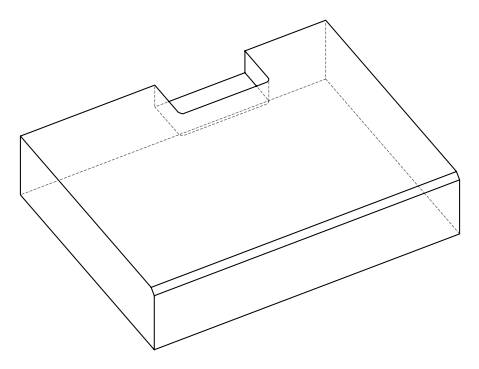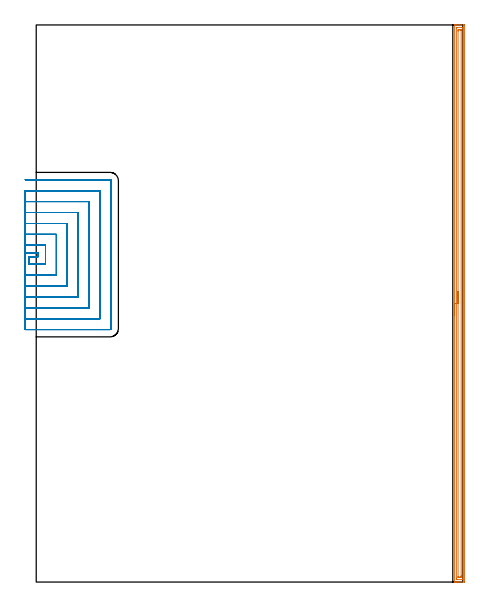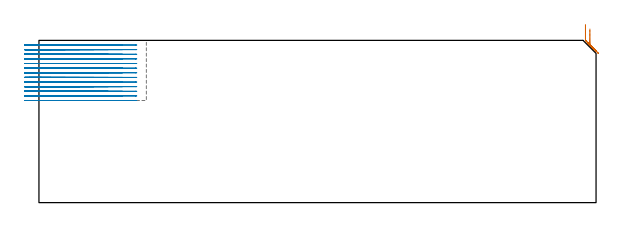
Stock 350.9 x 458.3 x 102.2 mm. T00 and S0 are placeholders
(PLAN: 2 operations, 1 tool changes, 63.1 min)
(1 AREA_MILL | FG_CHAMFER_SURFACE | UGT0205_001 | 11.23 min | 15411 mm3)
(2 MILL_SLOT | SLOT_PARTIAL_RECTANGULAR | NXT0201_011 | Follow Part, ap 3, ae 75% | 51.89 min | 345913 mm3)
(TOOL UGT0205_001 | Chamfer Mill 20 x 3 x 45 deg. | D20 FL50 Z2)
(TOOL NXT0201_011 | ENDMILL 12mm [2P460-1200-NA 1630] | D12 FL38 Z6)
(OP 1 AREA_MILL)
G17 G21 G94 G90
T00 M6
G54
G17 G0 G90 X344.2 Y219.15 S1061 M3
G43 Z112.2 H0
G94 G1 Y219.188 Z111.328 F250.
Y219.302 Z110.463
Y219.491 Z109.612
Y219.753 Z108.78
Y220.087 Z107.974
Y220.49 Z107.2
Y220.958 Z106.464
Y221.49 Z105.772
Y222.079 Z105.129
Y222.722 Z104.539
Y223.414 Z104.008
Y224.15 Z103.54
Y224.924 Z103.137
Y225.73 Z102.803
Y226.562 Z102.541
Y227.413 Z102.352
Y228.278 Z102.238
Y229.15 Z102.2
Y458.115
X344.203 Y458.291 Z102.188
X344.242 Y458.3 Z102.149
X344.653 Z101.746
X344.899 Z101.501
X345.635 Z100.76
X346.892 Z99.505
X348.298 Z98.098
X351.853 Z94.544
X352.115 Y458.298 Z94.283
X352.392 Y458.29 Z94.006
X352.399 Y458.012 Z93.999
X352.4 Y0.633 Z94.
X352.397 Y0.286 Z94.002
X352.392 Y0.01 Z94.006
X352.113 Y0. Z94.284
X347.412 Z98.983
X346.003 Z100.393
X345.635 Z100.76
X344.899 Z101.501
X344.653 Z101.746
X344.241 Y0.006 Z102.15
X344.203 Y0.01 Z102.188
X344.2 Y0.185 Z102.2
Y229.15
X345.614 Z100.786
X345.615 Y455.899 Z100.785
X345.635 Y456.29 Z100.765
X346.106 Y456.299 Z100.294
X350.077 Y456.3 Z96.323
X350.548 Y456.299 Z95.852
X350.965 Y456.29 Z95.435
X350.985 Y455.879 Z95.415
X350.986 Y455.858 Z95.414
X350.985 Y2.401 Z95.415
X350.965 Y2.01 Z95.435
X350.494 Y2.001 Z95.906
X346.524 Y2. Z99.876
X346.052 Y2.001 Z100.348
X345.635 Y2.01 Z100.765
X345.615 Y2.421 Z100.785
X345.614 Y2.442 Z100.786
Y229.15
X347.028 Z99.372
X347.029 Y453.195 Z99.371
X347.03 Y453.58 Z99.37
X347.033 Y454.09 Z99.367
X347.035 Y454.273 Z99.365
X347.212 Y454.291 Z99.188
X347.412 Y454.296 Z98.988
X348.092 Y454.3 Z98.308
X348.3 Z98.1
X348.98 Z97.42
X349.188 Y454.299 Z97.212
X349.397 Y454.295 Z97.003
X349.535 Y454.29 Z96.865
X349.566 Y454.283 Z96.834
X349.567 Y454.264 Z96.833
X349.569 Y454.218 Z96.831
X349.571 Y454.09 Z96.829
Y5.105
X349.57 Y4.72 Z96.83
X349.567 Y4.21 Z96.833
X349.565 Y4.027 Z96.835
X349.388 Y4.009 Z97.012
X349.188 Y4.004 Z97.212
X348.509 Y4. Z97.891
X348.3 Z98.1
X347.62 Z98.78
X347.412 Y4.002 Z98.988
X347.203 Y4.005 Z99.197
X347.065 Y4.01 Z99.335
X347.035 Y4.017 Z99.365
X347.033 Y4.036 Z99.367
X347.031 Y4.082 Z99.369
X347.029 Y4.21 Z99.371
X347.028 Y229.15 Z99.372
Y230.022 Z99.41
Y230.886 Z99.523
Y231.738 Z99.712
Y232.57 Z99.975
Y233.376 Z100.308
Y234.15 Z100.711
Y234.886 Z101.18
Y235.578 Z101.711
Y236.221 Z102.3
Y236.81 Z102.944
Y237.341 Z103.636
Y237.81 Z104.372
Y238.213 Z105.145
Y238.547 Z105.951
Y238.809 Z106.783
Y238.998 Z107.635
Y239.112 Z108.5
Y239.15 Z109.372
G0 Z112.2
M5
M2
(OP 2 MILL_SLOT)
G17 G21 G94 G90
T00 M6
G54
G17 G0 G90 X-9. Y271. S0 M3
G43 Z112.2 H1
Z99.285
G94 G1 X-6. F250.
X1.6 F500.
Y267.7
X-6.
Y261.7
X7.6
Y277.
X-6.
X-9. F250.
Y252.7
X-6.
X16.6 F500.
Y286.
X-6.
X-9. F250.
Y243.7
X-6.
X25.6 F500.
Y295.
X-6.
X-9. F250.
Y234.7
X-6.
X34.6 F500.
Y304.
X-6.
X-9. F250.
Y225.7
X-6.
X43.6 F500.
Y313.
X-6.
X-9. F250.
Y216.7
X-6.
X52.6 F500.
Y322.
X-6.
X-9. F250.
Y207.7
X-6.
X60.8 F500.
G3 X61.6 Y208.5 R0.8
G1 Y330.2
G3 X60.8 Y331. R0.8
G1 X-6.
X-9. F250.
G0 Y271. Z96.369
G1 X-6.
X1.6 F500.
Y267.7
X-6.
Y261.7
X7.6
Y277.
X-6.
X-9. F250.
Y252.7
X-6.
X16.6 F500.
Y286.
X-6.
X-9. F250.
Y243.7
X-6.
X25.6 F500.
Y295.
X-6.
X-9. F250.
Y234.7
X-6.
X34.6 F500.
Y304.
X-6.
X-9. F250.
Y225.7
X-6.
X43.6 F500.
Y313.
X-6.
X-9. F250.
Y216.7
X-6.
X52.6 F500.
Y322.
X-6.
X-9. F250.
Y207.7
X-6.
X60.8 F500.
G3 X61.6 Y208.5 R0.8
G1 Y330.2
G3 X60.8 Y331. R0.8
G1 X-6.
X-9. F250.
G0 Y271. Z93.454
G1 X-6.
X1.6 F500.
Y267.7
X-6.
Y261.7
X7.6
Y277.
X-6.
X-9. F250.
Y252.7
X-6.
X16.6 F500.
Y286.
X-6.
X-9. F250.
Y243.7
X-6.
X25.6 F500.
Y295.
X-6.
X-9. F250.
Y234.7
X-6.
X34.6 F500.
Y304.
X-6.
X-9. F250.
Y225.7
X-6.
X43.6 F500.
Y313.
X-6.
X-9. F250.
Y216.7
X-6.
X52.6 F500.
Y322.
X-6.
X-9. F250.
Y207.7
X-6.
X60.8 F500.
G3 X61.6 Y208.5 R0.8
G1 Y330.2
G3 X60.8 Y331. R0.8
G1 X-6.
X-9. F250.
G0 Y271. Z90.538
G1 X-6.
X1.6 F500.
Y267.7
X-6.
Y261.7
X7.6
Y277.
X-6.
X-9. F250.
Y252.7
X-6.
X16.6 F500.
Y286.
X-6.
X-9. F250.
Y243.7
X-6.
X25.6 F500.
Y295.
X-6.
X-9. F250.
Y234.7
X-6.
X34.6 F500.
Y304.
X-6.
X-9. F250.
Y225.7
X-6.
X43.6 F500.
Y313.
X-6.
X-9. F250.
Y216.7
X-6.
X52.6 F500.
Y322.
X-6.
X-9. F250.
Y207.7
X-6.
X60.8 F500.
G3 X61.6 Y208.5 R0.8
G1 Y330.2
G3 X60.8 Y331. R0.8
G1 X-6.
X-9. F250.
G0 Y271. Z87.623
G1 X-6.
X1.6 F500.
Y267.7
X-6.
Y261.7
X7.6
Y277.
X-6.
X-9. F250.
Y252.7
X-6.
X16.6 F500.
Y286.
X-6.
X-9. F250.
Y243.7
X-6.
X25.6 F500.
Y295.
X-6.
X-9. F250.
Y234.7
X-6.
X34.6 F500.
Y304.
X-6.
X-9. F250.
Y225.7
X-6.
X43.6 F500.
Y313.
X-6.
X-9. F250.
Y216.7
X-6.
X52.6 F500.
Y322.
X-6.
X-9. F250.
Y207.7
X-6.
X60.8 F500.
G3 X61.6 Y208.5 R0.8
G1 Y330.2
G3 X60.8 Y331. R0.8
G1 X-6.
X-9. F250.
G0 Y271. Z84.708
G1 X-6.
X1.6 F500.
Y267.7
X-6.
Y261.7
X7.6
Y277.
X-6.
X-9. F250.
Y252.7
X-6.
X16.6 F500.
Y286.
X-6.
X-9. F250.
Y243.7
X-6.
X25.6 F500.
Y295.
X-6.
X-9. F250.
Y234.7
X-6.
X34.6 F500.
Y304.
X-6.
X-9. F250.
Y225.7
X-6.
X43.6 F500.
Y313.
X-6.
X-9. F250.
Y216.7
X-6.
X52.6 F500.
Y322.
X-6.
X-9. F250.
Y207.7
X-6.
X60.8 F500.
G3 X61.6 Y208.5 R0.8
G1 Y330.2
G3 X60.8 Y331. R0.8
G1 X-6.
X-9. F250.
G0 Y271. Z81.792
G1 X-6.
X1.6 F500.
Y267.7
X-6.
Y261.7
X7.6
Y277.
X-6.
X-9. F250.
Y252.7
X-6.
X16.6 F500.
Y286.
X-6.
X-9. F250.
Y243.7
X-6.
X25.6 F500.
Y295.
X-6.
X-9. F250.
Y234.7
X-6.
X34.6 F500.
Y304.
X-6.
X-9. F250.
Y225.7
X-6.
X43.6 F500.
Y313.
X-6.
X-9. F250.
Y216.7
X-6.
X52.6 F500.
Y322.
X-6.
X-9. F250.
Y207.7
X-6.
X60.8 F500.
G3 X61.6 Y208.5 R0.8
G1 Y330.2
G3 X60.8 Y331. R0.8
G1 X-6.
X-9. F250.
G0 Y271. Z78.877
G1 X-6.
X1.6 F500.
Y267.7
X-6.
Y261.7
X7.6
Y277.
X-6.
X-9. F250.
Y252.7
X-6.
X16.6 F500.
Y286.
X-6.
X-9. F250.
Y243.7
X-6.
X25.6 F500.
Y295.
X-6.
X-9. F250.
Y234.7
X-6.
X34.6 F500.
Y304.
X-6.
X-9. F250.
Y225.7
X-6.
X43.6 F500.
Y313.
X-6.
X-9. F250.
Y216.7
X-6.
X52.6 F500.
Y322.
X-6.
X-9. F250.
Y207.7
X-6.
X60.8 F500.
G3 X61.6 Y208.5 R0.8
G1 Y330.2
G3 X60.8 Y331. R0.8
G1 X-6.
X-9. F250.
G0 Y271. Z75.962
G1 X-6.
X1.6 F500.
Y267.7
X-6.
Y261.7
X7.6
Y277.
X-6.
X-9. F250.
Y252.7
X-6.
X16.6 F500.
Y286.
X-6.
X-9. F250.
Y243.7
X-6.
X25.6 F500.
Y295.
X-6.
X-9. F250.
Y234.7
X-6.
X34.6 F500.
Y304.
X-6.
X-9. F250.
Y225.7
X-6.
X43.6 F500.
Y313.
X-6.
X-9. F250.
Y216.7
X-6.
X52.6 F500.
Y322.
X-6.
X-9. F250.
Y207.7
X-6.
X60.8 F500.
G3 X61.6 Y208.5 R0.8
G1 Y330.2
G3 X60.8 Y331. R0.8
G1 X-6.
X-9. F250.
G0 Y271. Z73.046
G1 X-6.
X1.6 F500.
Y267.7
X-6.
Y261.7
X7.6
Y277.
X-6.
X-9. F250.
Y252.7
X-6.
X16.6 F500.
Y286.
X-6.
X-9. F250.
Y243.7
X-6.
X25.6 F500.
Y295.
X-6.
X-9. F250.
Y234.7
X-6.
X34.6 F500.
Y304.
X-6.
X-9. F250.
Y225.7
X-6.
X43.6 F500.
Y313.
X-6.
X-9. F250.
Y216.7
X-6.
X52.6 F500.
Y322.
X-6.
X-9. F250.
Y207.7
X-6.
X60.8 F500.
G3 X61.6 Y208.5 R0.8
G1 Y330.2
G3 X60.8 Y331. R0.8
G1 X-6.
X-9. F250.
G0 Y271. Z70.131
G1 X-6.
X1.6 F500.
Y267.7
X-6.
Y261.7
X7.6
Y277.
X-6.
X-9. F250.
Y252.7
X-6.
X16.6 F500.
Y286.
X-6.
X-9. F250.
Y243.7
X-6.
X25.6 F500.
Y295.
X-6.
X-9. F250.
Y234.7
X-6.
X34.6 F500.
Y304.
X-6.
X-9. F250.
Y225.7
X-6.
X43.6 F500.
Y313.
X-6.
X-9. F250.
Y216.7
X-6.
X52.6 F500.
Y322.
X-6.
X-9. F250.
Y207.7
X-6.
X60.8 F500.
G3 X61.6 Y208.5 R0.8
G1 Y330.2
G3 X60.8 Y331. R0.8
G1 X-6.
X-9. F250.
G0 Y271. Z67.215
G1 X-6.
X1.6 F500.
Y267.7
X-6.
Y261.7
X7.6
Y277.
X-6.
X-9. F250.
Y252.7
X-6.
X16.6 F500.
Y286.
X-6.
X-9. F250.
Y243.7
X-6.
X25.6 F500.
Y295.
X-6.
X-9. F250.
Y234.7
X-6.
X34.6 F500.
Y304.
X-6.
X-9. F250.
Y225.7
X-6.
X43.6 F500.
Y313.
X-6.
X-9. F250.
Y216.7
X-6.
X52.6 F500.
Y322.
X-6.
X-9. F250.
Y207.7
X-6.
X60.8 F500.
G3 X61.6 Y208.5 R0.8
G1 Y330.2
G3 X60.8 Y331. R0.8
G1 X-6.
X-9. F250.
G0 Y271. Z64.3
G1 X-6.
X1.6 F500.
Y267.7
X-6.
Y261.7
X7.6
Y277.
X-6.
X-9. F250.
Y252.7
X-6.
X16.6 F500.
Y286.
X-6.
X-9. F250.
Y243.7
X-6.
X25.6 F500.
Y295.
X-6.
X-9. F250.
Y234.7
X-6.
X34.6 F500.
Y304.
X-6.
X-9. F250.
Y225.7
X-6.
X43.6 F500.
Y313.
X-6.
X-9. F250.
Y216.7
X-6.
X52.6 F500.
Y322.
X-6.
X-9. F250.
Y207.7
X-6.
X60.8 F500.
G3 X61.6 Y208.5 R0.8
G1 Y330.2
G3 X60.8 Y331. R0.8
G1 X-6.
X-9. F250.
G0 Z112.2
M5
M2
